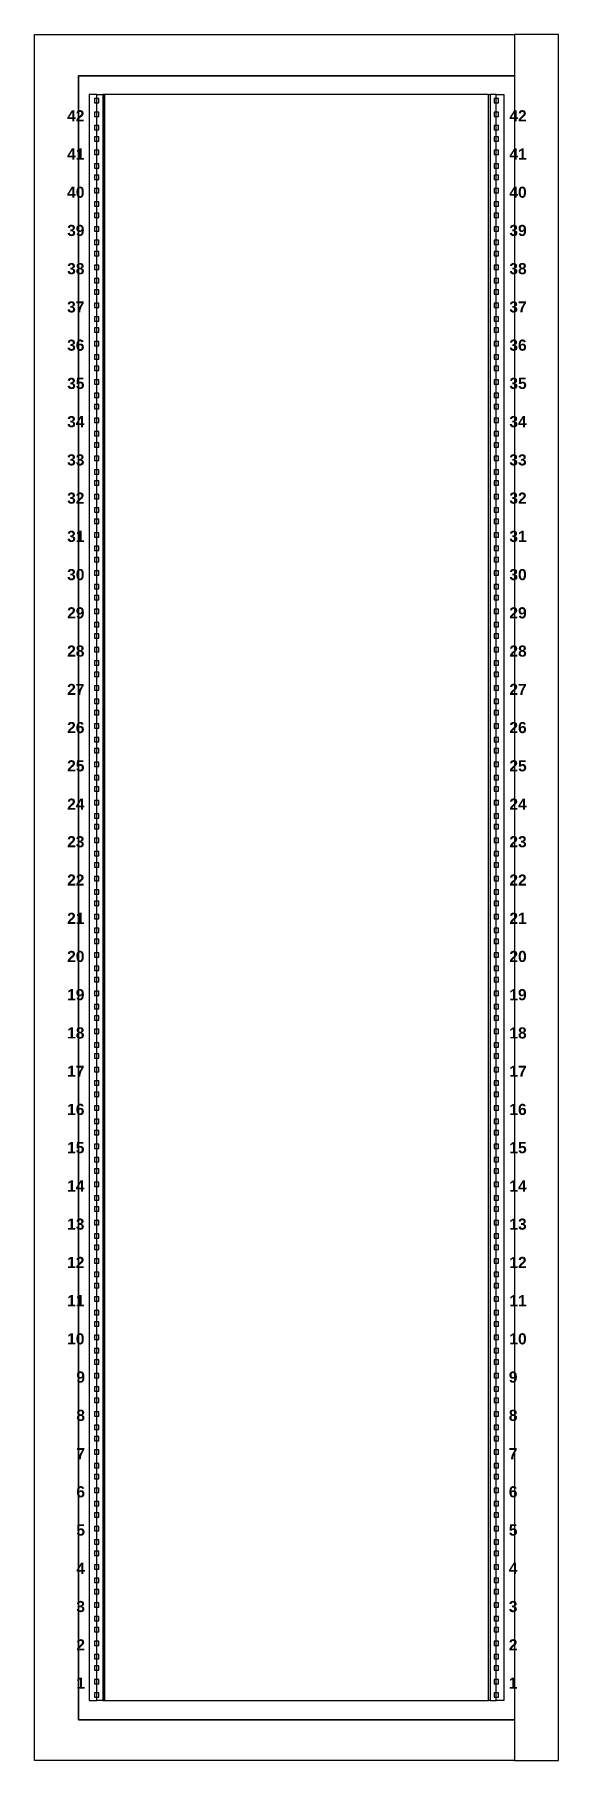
# Model space of a CAD drawing. Extents: x 43 to 104, y 32 to 232.
import ezdxf

# ---------------------------------------------------------------- set-up
doc = ezdxf.new("R2010")
doc.units = 0
doc.header["$MEASUREMENT"] = 0
doc.layers.get('0').update_dxf_attribs({"linetype": 'CONTINUOUS'})
doc.styles.get("Standard").update_dxf_attribs({"font": 'txt.shx'})

msp = doc.modelspace()

# ---------------------------------------------------------------- linework, layer by layer
at = {"color": 7, "linetype": 'CONTINUOUS'}
for points in [[(48.1103, 36.428038), (98.832407, 36.428038), (98.832407, 31.697947), (43, 31.697947), (43, 232.33), (98.832407, 232.33), (98.832407, 227.536418), (48.1103, 227.536418), (48.1103, 36.428038), (48.1103, 36.428038)], [(103.942707, 232.33), (98.832407, 232.33), (98.832407, 31.697947), (103.942707, 31.697947), (103.942707, 232.33), (103.942707, 232.33)], [(48.1103, 227.536418), (98.832407, 227.536418), (98.832407, 36.428038), (48.1103, 36.428038), (48.1103, 227.536418), (48.1103, 227.536418)], [(50.236946, 225.345973), (49.348199, 225.345973), (49.348199, 38.681974), (50.236946, 38.681974), (50.236946, 225.345973), (50.236946, 225.345973)], [(50.488925, 224.889834), (49.981201, 224.889834), (49.981201, 224.385416), (50.488925, 224.385416), (50.488925, 224.889834)], [(50.236946, 225.345973), (50.935248, 225.345973), (50.935248, 38.681974), (50.236946, 38.681974), (50.236946, 225.345973), (50.236946, 225.345973)], [(51.125694, 225.345973), (50.935248, 225.345973), (50.935248, 38.681974), (51.125694, 38.681974), (51.125694, 225.345973), (51.125694, 225.345973)], [(95.817013, 225.345973), (51.125694, 225.345973), (51.125694, 38.681974), (95.817013, 38.681974), (95.817013, 225.345973), (95.817013, 225.345973)], [(95.817013, 225.345973), (96.007459, 225.345973), (96.007459, 38.681974), (95.817013, 38.681974), (95.817013, 225.345973), (95.817013, 225.345973)], [(96.705761, 225.345973), (96.007459, 225.345973), (96.007459, 38.681974), (96.705761, 38.681974), (96.705761, 225.345973), (96.705761, 225.345973)], [(96.961514, 224.889834), (96.45379, 224.889834), (96.45379, 224.385416), (96.961514, 224.385416), (96.961514, 224.889834)], [(96.705761, 225.345973), (97.594508, 225.345973), (97.594508, 38.681974), (96.705761, 38.681974), (96.705761, 225.345973), (96.705761, 225.345973)], [(50.488925, 223.313528), (49.981201, 223.313528), (49.981201, 222.80911), (50.488925, 222.80911), (50.488925, 223.313528)], [(96.961514, 223.313528), (96.45379, 223.313528), (96.45379, 222.80911), (96.961514, 222.80911), (96.961514, 223.313528)], [(50.488925, 221.752984), (49.981201, 221.752984), (49.981201, 221.248566), (50.488925, 221.248566), (50.488925, 221.752984)], [(96.961514, 221.752984), (96.45379, 221.752984), (96.45379, 221.248566), (96.961514, 221.248566), (96.961514, 221.752984)], [(50.488925, 220.44465), (49.981201, 220.44465), (49.981201, 219.940232), (50.488925, 219.940232), (50.488925, 220.44465)], [(50.488925, 218.868344), (49.981201, 218.868344), (49.981201, 218.363926), (50.488925, 218.363926), (50.488925, 218.868344)], [(96.961514, 220.44465), (96.45379, 220.44465), (96.45379, 219.940232), (96.961514, 219.940232), (96.961514, 220.44465)], [(96.961514, 218.868344), (96.45379, 218.868344), (96.45379, 218.363926), (96.961514, 218.363926), (96.961514, 218.868344)], [(50.488925, 217.3078), (49.981201, 217.3078), (49.981201, 216.803382), (50.488925, 216.803382), (50.488925, 217.3078)], [(96.961514, 217.3078), (96.45379, 217.3078), (96.45379, 216.803382), (96.961514, 216.803382), (96.961514, 217.3078)], [(50.488925, 215.999466), (49.981201, 215.999466), (49.981201, 215.495048), (50.488925, 215.495048), (50.488925, 215.999466)], [(96.961514, 215.999466), (96.45379, 215.999466), (96.45379, 215.495048), (96.961514, 215.495048), (96.961514, 215.999466)], [(50.488925, 214.42316), (49.981201, 214.42316), (49.981201, 213.918742), (50.488925, 213.918742), (50.488925, 214.42316)], [(50.488925, 212.862617), (49.981201, 212.862617), (49.981201, 212.358199), (50.488925, 212.358199), (50.488925, 212.862617)], [(96.961514, 214.42316), (96.45379, 214.42316), (96.45379, 213.918742), (96.961514, 213.918742), (96.961514, 214.42316)], [(96.961514, 212.862617), (96.45379, 212.862617), (96.45379, 212.358199), (96.961514, 212.358199), (96.961514, 212.862617)], [(50.488925, 211.554282), (49.981201, 211.554282), (49.981201, 211.049864), (50.488925, 211.049864), (50.488925, 211.554282)], [(96.961514, 211.554282), (96.45379, 211.554282), (96.45379, 211.049864), (96.961514, 211.049864), (96.961514, 211.554282)], [(50.488925, 209.977976), (49.981201, 209.977976), (49.981201, 209.473558), (50.488925, 209.473558), (50.488925, 209.977976)], [(96.961514, 209.977976), (96.45379, 209.977976), (96.45379, 209.473558), (96.961514, 209.473558), (96.961514, 209.977976)], [(50.488925, 208.417433), (49.981201, 208.417433), (49.981201, 207.913015), (50.488925, 207.913015), (50.488925, 208.417433)], [(50.488925, 207.109098), (49.981201, 207.109098), (49.981201, 206.60468), (50.488925, 206.60468), (50.488925, 207.109098)], [(96.961514, 208.417433), (96.45379, 208.417433), (96.45379, 207.913015), (96.961514, 207.913015), (96.961514, 208.417433)], [(96.961514, 207.109098), (96.45379, 207.109098), (96.45379, 206.60468), (96.961514, 206.60468), (96.961514, 207.109098)], [(50.488925, 205.532792), (49.981201, 205.532792), (49.981201, 205.028374), (50.488925, 205.028374), (50.488925, 205.532792)], [(96.961514, 205.532792), (96.45379, 205.532792), (96.45379, 205.028374), (96.961514, 205.028374), (96.961514, 205.532792)], [(50.488925, 203.972249), (49.981201, 203.972249), (49.981201, 203.467831), (50.488925, 203.467831), (50.488925, 203.972249)], [(50.488925, 202.663914), (49.981201, 202.663914), (49.981201, 202.159496), (50.488925, 202.159496), (50.488925, 202.663914)], [(96.961514, 203.972249), (96.45379, 203.972249), (96.45379, 203.467831), (96.961514, 203.467831), (96.961514, 203.972249)], [(96.961514, 202.663914), (96.45379, 202.663914), (96.45379, 202.159496), (96.961514, 202.159496), (96.961514, 202.663914)], [(50.488925, 201.087608), (49.981201, 201.087608), (49.981201, 200.58319), (50.488925, 200.58319), (50.488925, 201.087608)], [(96.961514, 201.087608), (96.45379, 201.087608), (96.45379, 200.58319), (96.961514, 200.58319), (96.961514, 201.087608)], [(50.488925, 199.527065), (49.981201, 199.527065), (49.981201, 199.022647), (50.488925, 199.022647), (50.488925, 199.527065)], [(96.961514, 199.527065), (96.45379, 199.527065), (96.45379, 199.022647), (96.961514, 199.022647), (96.961514, 199.527065)], [(50.488925, 198.218731), (49.981201, 198.218731), (49.981201, 197.714313), (50.488925, 197.714313), (50.488925, 198.218731)], [(50.488925, 196.642424), (49.981201, 196.642424), (49.981201, 196.138006), (50.488925, 196.138006), (50.488925, 196.642424)], [(96.961514, 198.218731), (96.45379, 198.218731), (96.45379, 197.714313), (96.961514, 197.714313), (96.961514, 198.218731)], [(96.961514, 196.642424), (96.45379, 196.642424), (96.45379, 196.138006), (96.961514, 196.138006), (96.961514, 196.642424)], [(50.488925, 195.081881), (49.981201, 195.081881), (49.981201, 194.577463), (50.488925, 194.577463), (50.488925, 195.081881)], [(96.961514, 195.081881), (96.45379, 195.081881), (96.45379, 194.577463), (96.961514, 194.577463), (96.961514, 195.081881)], [(50.488925, 193.773547), (49.981201, 193.773547), (49.981201, 193.269129), (50.488925, 193.269129), (50.488925, 193.773547)], [(96.961514, 193.773547), (96.45379, 193.773547), (96.45379, 193.269129), (96.961514, 193.269129), (96.961514, 193.773547)], [(50.488925, 192.19724), (49.981201, 192.19724), (49.981201, 191.692822), (50.488925, 191.692822), (50.488925, 192.19724)], [(50.488925, 190.636697), (49.981201, 190.636697), (49.981201, 190.132279), (50.488925, 190.132279), (50.488925, 190.636697)], [(96.961514, 192.19724), (96.45379, 192.19724), (96.45379, 191.692822), (96.961514, 191.692822), (96.961514, 192.19724)], [(96.961514, 190.636697), (96.45379, 190.636697), (96.45379, 190.132279), (96.961514, 190.132279), (96.961514, 190.636697)], [(50.488925, 189.328363), (49.981201, 189.328363), (49.981201, 188.823945), (50.488925, 188.823945), (50.488925, 189.328363)], [(96.961514, 189.328363), (96.45379, 189.328363), (96.45379, 188.823945), (96.961514, 188.823945), (96.961514, 189.328363)], [(50.488925, 187.752056), (49.981201, 187.752056), (49.981201, 187.247638), (50.488925, 187.247638), (50.488925, 187.752056)], [(96.961514, 187.752056), (96.45379, 187.752056), (96.45379, 187.247638), (96.961514, 187.247638), (96.961514, 187.752056)], [(50.488925, 186.191513), (49.981201, 186.191513), (49.981201, 185.687095), (50.488925, 185.687095), (50.488925, 186.191513)], [(50.488925, 184.883179), (49.981201, 184.883179), (49.981201, 184.378761), (50.488925, 184.378761), (50.488925, 184.883179)], [(96.961514, 186.191513), (96.45379, 186.191513), (96.45379, 185.687095), (96.961514, 185.687095), (96.961514, 186.191513)], [(96.961514, 184.883179), (96.45379, 184.883179), (96.45379, 184.378761), (96.961514, 184.378761), (96.961514, 184.883179)], [(50.488925, 183.306872), (49.981201, 183.306872), (49.981201, 182.802454), (50.488925, 182.802454), (50.488925, 183.306872)], [(96.961514, 183.306872), (96.45379, 183.306872), (96.45379, 182.802454), (96.961514, 182.802454), (96.961514, 183.306872)], [(50.488925, 181.746329), (49.981201, 181.746329), (49.981201, 181.241911), (50.488925, 181.241911), (50.488925, 181.746329)], [(96.961514, 181.746329), (96.45379, 181.746329), (96.45379, 181.241911), (96.961514, 181.241911), (96.961514, 181.746329)], [(50.488925, 180.437995), (49.981201, 180.437995), (49.981201, 179.933577), (50.488925, 179.933577), (50.488925, 180.437995)], [(50.488925, 178.861689), (49.981201, 178.861689), (49.981201, 178.357271), (50.488925, 178.357271), (50.488925, 178.861689)], [(96.961514, 180.437995), (96.45379, 180.437995), (96.45379, 179.933577), (96.961514, 179.933577), (96.961514, 180.437995)], [(96.961514, 178.861689), (96.45379, 178.861689), (96.45379, 178.357271), (96.961514, 178.357271), (96.961514, 178.861689)], [(50.488925, 177.301145), (49.981201, 177.301145), (49.981201, 176.796727), (50.488925, 176.796727), (50.488925, 177.301145)], [(96.961514, 177.301145), (96.45379, 177.301145), (96.45379, 176.796727), (96.961514, 176.796727), (96.961514, 177.301145)], [(50.488925, 175.992811), (49.981201, 175.992811), (49.981201, 175.488393), (50.488925, 175.488393), (50.488925, 175.992811)], [(96.961514, 175.992811), (96.45379, 175.992811), (96.45379, 175.488393), (96.961514, 175.488393), (96.961514, 175.992811)], [(50.488925, 174.416505), (49.981201, 174.416505), (49.981201, 173.912087), (50.488925, 173.912087), (50.488925, 174.416505)], [(50.488925, 172.855961), (49.981201, 172.855961), (49.981201, 172.351543), (50.488925, 172.351543), (50.488925, 172.855961)], [(96.961514, 174.416505), (96.45379, 174.416505), (96.45379, 173.912087), (96.961514, 173.912087), (96.961514, 174.416505)], [(96.961514, 172.855961), (96.45379, 172.855961), (96.45379, 172.351543), (96.961514, 172.351543), (96.961514, 172.855961)], [(50.488925, 171.547627), (49.981201, 171.547627), (49.981201, 171.043209), (50.488925, 171.043209), (50.488925, 171.547627)], [(96.961514, 171.547627), (96.45379, 171.547627), (96.45379, 171.043209), (96.961514, 171.043209), (96.961514, 171.547627)], [(50.488925, 169.971321), (49.981201, 169.971321), (49.981201, 169.466903), (50.488925, 169.466903), (50.488925, 169.971321)], [(96.961514, 169.971321), (96.45379, 169.971321), (96.45379, 169.466903), (96.961514, 169.466903), (96.961514, 169.971321)], [(50.488925, 168.410777), (49.981201, 168.410777), (49.981201, 167.906359), (50.488925, 167.906359), (50.488925, 168.410777)], [(50.488925, 167.102443), (49.981201, 167.102443), (49.981201, 166.598025), (50.488925, 166.598025), (50.488925, 167.102443)], [(96.961514, 168.410777), (96.45379, 168.410777), (96.45379, 167.906359), (96.961514, 167.906359), (96.961514, 168.410777)], [(96.961514, 167.102443), (96.45379, 167.102443), (96.45379, 166.598025), (96.961514, 166.598025), (96.961514, 167.102443)], [(50.488925, 165.526137), (49.981201, 165.526137), (49.981201, 165.021719), (50.488925, 165.021719), (50.488925, 165.526137)], [(96.961514, 165.526137), (96.45379, 165.526137), (96.45379, 165.021719), (96.961514, 165.021719), (96.961514, 165.526137)], [(50.488925, 163.965594), (49.981201, 163.965594), (49.981201, 163.461176), (50.488925, 163.461176), (50.488925, 163.965594)], [(50.488925, 162.657259), (49.981201, 162.657259), (49.981201, 162.152841), (50.488925, 162.152841), (50.488925, 162.657259)], [(96.961514, 163.965594), (96.45379, 163.965594), (96.45379, 163.461176), (96.961514, 163.461176), (96.961514, 163.965594)], [(96.961514, 162.657259), (96.45379, 162.657259), (96.45379, 162.152841), (96.961514, 162.152841), (96.961514, 162.657259)], [(50.488925, 161.080953), (49.981201, 161.080953), (49.981201, 160.576535), (50.488925, 160.576535), (50.488925, 161.080953)], [(96.961514, 161.080953), (96.45379, 161.080953), (96.45379, 160.576535), (96.961514, 160.576535), (96.961514, 161.080953)], [(50.488925, 159.52041), (49.981201, 159.52041), (49.981201, 159.015992), (50.488925, 159.015992), (50.488925, 159.52041)], [(96.961514, 159.52041), (96.45379, 159.52041), (96.45379, 159.015992), (96.961514, 159.015992), (96.961514, 159.52041)], [(50.488925, 158.212075), (49.981201, 158.212075), (49.981201, 157.707657), (50.488925, 157.707657), (50.488925, 158.212075)], [(50.488925, 156.635769), (49.981201, 156.635769), (49.981201, 156.131351), (50.488925, 156.131351), (50.488925, 156.635769)], [(96.961514, 158.212075), (96.45379, 158.212075), (96.45379, 157.707657), (96.961514, 157.707657), (96.961514, 158.212075)], [(96.961514, 156.635769), (96.45379, 156.635769), (96.45379, 156.131351), (96.961514, 156.131351), (96.961514, 156.635769)], [(50.488925, 155.075226), (49.981201, 155.075226), (49.981201, 154.570808), (50.488925, 154.570808), (50.488925, 155.075226)], [(96.961514, 155.075226), (96.45379, 155.075226), (96.45379, 154.570808), (96.961514, 154.570808), (96.961514, 155.075226)], [(50.488925, 153.766891), (49.981201, 153.766891), (49.981201, 153.262473), (50.488925, 153.262473), (50.488925, 153.766891)], [(96.961514, 153.766891), (96.45379, 153.766891), (96.45379, 153.262473), (96.961514, 153.262473), (96.961514, 153.766891)], [(50.488925, 152.190585), (49.981201, 152.190585), (49.981201, 151.686167), (50.488925, 151.686167), (50.488925, 152.190585)], [(50.488925, 150.630042), (49.981201, 150.630042), (49.981201, 150.125624), (50.488925, 150.125624), (50.488925, 150.630042)], [(96.961514, 152.190585), (96.45379, 152.190585), (96.45379, 151.686167), (96.961514, 151.686167), (96.961514, 152.190585)], [(96.961514, 150.630042), (96.45379, 150.630042), (96.45379, 150.125624), (96.961514, 150.125624), (96.961514, 150.630042)], [(50.488925, 149.321708), (49.981201, 149.321708), (49.981201, 148.81729), (50.488925, 148.81729), (50.488925, 149.321708)], [(96.961514, 149.321708), (96.45379, 149.321708), (96.45379, 148.81729), (96.961514, 148.81729), (96.961514, 149.321708)], [(50.488925, 147.745401), (49.981201, 147.745401), (49.981201, 147.240983), (50.488925, 147.240983), (50.488925, 147.745401)], [(96.961514, 147.745401), (96.45379, 147.745401), (96.45379, 147.240983), (96.961514, 147.240983), (96.961514, 147.745401)], [(50.488925, 146.184858), (49.981201, 146.184858), (49.981201, 145.68044), (50.488925, 145.68044), (50.488925, 146.184858)], [(50.488925, 144.876524), (49.981201, 144.876524), (49.981201, 144.372106), (50.488925, 144.372106), (50.488925, 144.876524)], [(96.961514, 146.184858), (96.45379, 146.184858), (96.45379, 145.68044), (96.961514, 145.68044), (96.961514, 146.184858)], [(96.961514, 144.876524), (96.45379, 144.876524), (96.45379, 144.372106), (96.961514, 144.372106), (96.961514, 144.876524)], [(50.488925, 143.300217), (49.981201, 143.300217), (49.981201, 142.795799), (50.488925, 142.795799), (50.488925, 143.300217)], [(96.961514, 143.300217), (96.45379, 143.300217), (96.45379, 142.795799), (96.961514, 142.795799), (96.961514, 143.300217)], [(50.488925, 141.739674), (49.981201, 141.739674), (49.981201, 141.235256), (50.488925, 141.235256), (50.488925, 141.739674)], [(50.488925, 140.494392), (49.981201, 140.494392), (49.981201, 139.989974), (50.488925, 139.989974), (50.488925, 140.494392)], [(96.961514, 141.739674), (96.45379, 141.739674), (96.45379, 141.235256), (96.961514, 141.235256), (96.961514, 141.739674)], [(96.961514, 140.494392), (96.45379, 140.494392), (96.45379, 139.989974), (96.961514, 139.989974), (96.961514, 140.494392)], [(50.488925, 138.918086), (49.981201, 138.918086), (49.981201, 138.413668), (50.488925, 138.413668), (50.488925, 138.918086)], [(96.961514, 138.918086), (96.45379, 138.918086), (96.45379, 138.413668), (96.961514, 138.413668), (96.961514, 138.918086)], [(50.488925, 137.357542), (49.981201, 137.357542), (49.981201, 136.853124), (50.488925, 136.853124), (50.488925, 137.357542)], [(96.961514, 137.357542), (96.45379, 137.357542), (96.45379, 136.853124), (96.961514, 136.853124), (96.961514, 137.357542)], [(50.488925, 136.049208), (49.981201, 136.049208), (49.981201, 135.54479), (50.488925, 135.54479), (50.488925, 136.049208)], [(50.488925, 134.472902), (49.981201, 134.472902), (49.981201, 133.968484), (50.488925, 133.968484), (50.488925, 134.472902)], [(96.961514, 136.049208), (96.45379, 136.049208), (96.45379, 135.54479), (96.961514, 135.54479), (96.961514, 136.049208)], [(96.961514, 134.472902), (96.45379, 134.472902), (96.45379, 133.968484), (96.961514, 133.968484), (96.961514, 134.472902)], [(50.488925, 132.912358), (49.981201, 132.912358), (49.981201, 132.40794), (50.488925, 132.40794), (50.488925, 132.912358)], [(96.961514, 132.912358), (96.45379, 132.912358), (96.45379, 132.40794), (96.961514, 132.40794), (96.961514, 132.912358)], [(50.488925, 131.604024), (49.981201, 131.604024), (49.981201, 131.099606), (50.488925, 131.099606), (50.488925, 131.604024)], [(96.961514, 131.604024), (96.45379, 131.604024), (96.45379, 131.099606), (96.961514, 131.099606), (96.961514, 131.604024)], [(50.488925, 130.027718), (49.981201, 130.027718), (49.981201, 129.5233), (50.488925, 129.5233), (50.488925, 130.027718)], [(50.488925, 128.467175), (49.981201, 128.467175), (49.981201, 127.962756), (50.488925, 127.962756), (50.488925, 128.467175)], [(96.961514, 130.027718), (96.45379, 130.027718), (96.45379, 129.5233), (96.961514, 129.5233), (96.961514, 130.027718)], [(96.961514, 128.467175), (96.45379, 128.467175), (96.45379, 127.962756), (96.961514, 127.962756), (96.961514, 128.467175)], [(50.488925, 127.15884), (49.981201, 127.15884), (49.981201, 126.654422), (50.488925, 126.654422), (50.488925, 127.15884)], [(96.961514, 127.15884), (96.45379, 127.15884), (96.45379, 126.654422), (96.961514, 126.654422), (96.961514, 127.15884)], [(50.488925, 125.582534), (49.981201, 125.582534), (49.981201, 125.078116), (50.488925, 125.078116), (50.488925, 125.582534)], [(96.961514, 125.582534), (96.45379, 125.582534), (96.45379, 125.078116), (96.961514, 125.078116), (96.961514, 125.582534)], [(50.488925, 124.021991), (49.981201, 124.021991), (49.981201, 123.517573), (50.488925, 123.517573), (50.488925, 124.021991)], [(50.488925, 122.713656), (49.981201, 122.713656), (49.981201, 122.209238), (50.488925, 122.209238), (50.488925, 122.713656)], [(96.961514, 124.021991), (96.45379, 124.021991), (96.45379, 123.517573), (96.961514, 123.517573), (96.961514, 124.021991)], [(96.961514, 122.713656), (96.45379, 122.713656), (96.45379, 122.209238), (96.961514, 122.209238), (96.961514, 122.713656)], [(50.488925, 121.13735), (49.981201, 121.13735), (49.981201, 120.632932), (50.488925, 120.632932), (50.488925, 121.13735)], [(96.961514, 121.13735), (96.45379, 121.13735), (96.45379, 120.632932), (96.961514, 120.632932), (96.961514, 121.13735)], [(50.488925, 119.576807), (49.981201, 119.576807), (49.981201, 119.072389), (50.488925, 119.072389), (50.488925, 119.576807)], [(96.961514, 119.576807), (96.45379, 119.576807), (96.45379, 119.072389), (96.961514, 119.072389), (96.961514, 119.576807)], [(50.488925, 118.268472), (49.981201, 118.268472), (49.981201, 117.764054), (50.488925, 117.764054), (50.488925, 118.268472)], [(50.488925, 116.692166), (49.981201, 116.692166), (49.981201, 116.187748), (50.488925, 116.187748), (50.488925, 116.692166)], [(96.961514, 118.268472), (96.45379, 118.268472), (96.45379, 117.764054), (96.961514, 117.764054), (96.961514, 118.268472)], [(96.961514, 116.692166), (96.45379, 116.692166), (96.45379, 116.187748), (96.961514, 116.187748), (96.961514, 116.692166)], [(50.488925, 115.131623), (49.981201, 115.131623), (49.981201, 114.627205), (50.488925, 114.627205), (50.488925, 115.131623)], [(96.961514, 115.131623), (96.45379, 115.131623), (96.45379, 114.627205), (96.961514, 114.627205), (96.961514, 115.131623)], [(50.488925, 113.823289), (49.981201, 113.823289), (49.981201, 113.31887), (50.488925, 113.31887), (50.488925, 113.823289)], [(96.961514, 113.823289), (96.45379, 113.823289), (96.45379, 113.31887), (96.961514, 113.31887), (96.961514, 113.823289)], [(50.488925, 112.246982), (49.981201, 112.246982), (49.981201, 111.742564), (50.488925, 111.742564), (50.488925, 112.246982)], [(50.488925, 110.686439), (49.981201, 110.686439), (49.981201, 110.182021), (50.488925, 110.182021), (50.488925, 110.686439)], [(96.961514, 112.246982), (96.45379, 112.246982), (96.45379, 111.742564), (96.961514, 111.742564), (96.961514, 112.246982)], [(96.961514, 110.686439), (96.45379, 110.686439), (96.45379, 110.182021), (96.961514, 110.182021), (96.961514, 110.686439)], [(50.488925, 109.378105), (49.981201, 109.378105), (49.981201, 108.873687), (50.488925, 108.873687), (50.488925, 109.378105)], [(96.961514, 109.378105), (96.45379, 109.378105), (96.45379, 108.873687), (96.961514, 108.873687), (96.961514, 109.378105)], [(50.488925, 107.801798), (49.981201, 107.801798), (49.981201, 107.29738), (50.488925, 107.29738), (50.488925, 107.801798)], [(96.961514, 107.801798), (96.45379, 107.801798), (96.45379, 107.29738), (96.961514, 107.29738), (96.961514, 107.801798)], [(50.488925, 106.241255), (49.981201, 106.241255), (49.981201, 105.736837), (50.488925, 105.736837), (50.488925, 106.241255)], [(50.488925, 104.932921), (49.981201, 104.932921), (49.981201, 104.428503), (50.488925, 104.428503), (50.488925, 104.932921)], [(96.961514, 106.241255), (96.45379, 106.241255), (96.45379, 105.736837), (96.961514, 105.736837), (96.961514, 106.241255)], [(96.961514, 104.932921), (96.45379, 104.932921), (96.45379, 104.428503), (96.961514, 104.428503), (96.961514, 104.932921)], [(50.488925, 103.356614), (49.981201, 103.356614), (49.981201, 102.852196), (50.488925, 102.852196), (50.488925, 103.356614)], [(96.961514, 103.356614), (96.45379, 103.356614), (96.45379, 102.852196), (96.961514, 102.852196), (96.961514, 103.356614)], [(50.488925, 101.796071), (49.981201, 101.796071), (49.981201, 101.291653), (50.488925, 101.291653), (50.488925, 101.796071)], [(50.488925, 100.487737), (49.981201, 100.487737), (49.981201, 99.983319), (50.488925, 99.983319), (50.488925, 100.487737)], [(96.961514, 101.796071), (96.45379, 101.796071), (96.45379, 101.291653), (96.961514, 101.291653), (96.961514, 101.796071)], [(96.961514, 100.487737), (96.45379, 100.487737), (96.45379, 99.983319), (96.961514, 99.983319), (96.961514, 100.487737)], [(50.488925, 98.91143), (49.981201, 98.91143), (49.981201, 98.407012), (50.488925, 98.407012), (50.488925, 98.91143)], [(96.961514, 98.91143), (96.45379, 98.91143), (96.45379, 98.407012), (96.961514, 98.407012), (96.961514, 98.91143)], [(50.488925, 97.350887), (49.981201, 97.350887), (49.981201, 96.846469), (50.488925, 96.846469), (50.488925, 97.350887)], [(96.961514, 97.350887), (96.45379, 97.350887), (96.45379, 96.846469), (96.961514, 96.846469), (96.961514, 97.350887)], [(50.488925, 96.042553), (49.981201, 96.042553), (49.981201, 95.538135), (50.488925, 95.538135), (50.488925, 96.042553)], [(50.488925, 94.466247), (49.981201, 94.466247), (49.981201, 93.961828), (50.488925, 93.961828), (50.488925, 94.466247)], [(96.961514, 96.042553), (96.45379, 96.042553), (96.45379, 95.538135), (96.961514, 95.538135), (96.961514, 96.042553)], [(96.961514, 94.466247), (96.45379, 94.466247), (96.45379, 93.961828), (96.961514, 93.961828), (96.961514, 94.466247)], [(50.488925, 92.905703), (49.981201, 92.905703), (49.981201, 92.401285), (50.488925, 92.401285), (50.488925, 92.905703)], [(96.961514, 92.905703), (96.45379, 92.905703), (96.45379, 92.401285), (96.961514, 92.401285), (96.961514, 92.905703)], [(50.488925, 91.597369), (49.981201, 91.597369), (49.981201, 91.092951), (50.488925, 91.092951), (50.488925, 91.597369)], [(96.961514, 91.597369), (96.45379, 91.597369), (96.45379, 91.092951), (96.961514, 91.092951), (96.961514, 91.597369)], [(50.488925, 90.021063), (49.981201, 90.021063), (49.981201, 89.516645), (50.488925, 89.516645), (50.488925, 90.021063)], [(50.488925, 88.460519), (49.981201, 88.460519), (49.981201, 87.956101), (50.488925, 87.956101), (50.488925, 88.460519)], [(96.961514, 90.021063), (96.45379, 90.021063), (96.45379, 89.516645), (96.961514, 89.516645), (96.961514, 90.021063)], [(96.961514, 88.460519), (96.45379, 88.460519), (96.45379, 87.956101), (96.961514, 87.956101), (96.961514, 88.460519)], [(50.488925, 87.152185), (49.981201, 87.152185), (49.981201, 86.647767), (50.488925, 86.647767), (50.488925, 87.152185)], [(96.961514, 87.152185), (96.45379, 87.152185), (96.45379, 86.647767), (96.961514, 86.647767), (96.961514, 87.152185)], [(50.488925, 85.575879), (49.981201, 85.575879), (49.981201, 85.071461), (50.488925, 85.071461), (50.488925, 85.575879)], [(96.961514, 85.575879), (96.45379, 85.575879), (96.45379, 85.071461), (96.961514, 85.071461), (96.961514, 85.575879)], [(50.488925, 84.015335), (49.981201, 84.015335), (49.981201, 83.510917), (50.488925, 83.510917), (50.488925, 84.015335)], [(50.488925, 82.707001), (49.981201, 82.707001), (49.981201, 82.202583), (50.488925, 82.202583), (50.488925, 82.707001)], [(96.961514, 84.015335), (96.45379, 84.015335), (96.45379, 83.510917), (96.961514, 83.510917), (96.961514, 84.015335)], [(96.961514, 82.707001), (96.45379, 82.707001), (96.45379, 82.202583), (96.961514, 82.202583), (96.961514, 82.707001)], [(50.488925, 81.130695), (49.981201, 81.130695), (49.981201, 80.626277), (50.488925, 80.626277), (50.488925, 81.130695)], [(96.961514, 81.130695), (96.45379, 81.130695), (96.45379, 80.626277), (96.961514, 80.626277), (96.961514, 81.130695)], [(50.488925, 79.570152), (49.981201, 79.570152), (49.981201, 79.065733), (50.488925, 79.065733), (50.488925, 79.570152)], [(50.488925, 78.261817), (49.981201, 78.261817), (49.981201, 77.757399), (50.488925, 77.757399), (50.488925, 78.261817)], [(96.961514, 79.570152), (96.45379, 79.570152), (96.45379, 79.065733), (96.961514, 79.065733), (96.961514, 79.570152)], [(96.961514, 78.261817), (96.45379, 78.261817), (96.45379, 77.757399), (96.961514, 77.757399), (96.961514, 78.261817)], [(50.488925, 76.685511), (49.981201, 76.685511), (49.981201, 76.181093), (50.488925, 76.181093), (50.488925, 76.685511)], [(96.961514, 76.685511), (96.45379, 76.685511), (96.45379, 76.181093), (96.961514, 76.181093), (96.961514, 76.685511)], [(50.488925, 75.124968), (49.981201, 75.124968), (49.981201, 74.62055), (50.488925, 74.62055), (50.488925, 75.124968)], [(96.961514, 75.124968), (96.45379, 75.124968), (96.45379, 74.62055), (96.961514, 74.62055), (96.961514, 75.124968)], [(50.488925, 73.816633), (49.981201, 73.816633), (49.981201, 73.312215), (50.488925, 73.312215), (50.488925, 73.816633)], [(50.488925, 72.240327), (49.981201, 72.240327), (49.981201, 71.735909), (50.488925, 71.735909), (50.488925, 72.240327)], [(96.961514, 73.816633), (96.45379, 73.816633), (96.45379, 73.312215), (96.961514, 73.312215), (96.961514, 73.816633)], [(96.961514, 72.240327), (96.45379, 72.240327), (96.45379, 71.735909), (96.961514, 71.735909), (96.961514, 72.240327)], [(50.488925, 70.679784), (49.981201, 70.679784), (49.981201, 70.175366), (50.488925, 70.175366), (50.488925, 70.679784)], [(96.961514, 70.679784), (96.45379, 70.679784), (96.45379, 70.175366), (96.961514, 70.175366), (96.961514, 70.679784)], [(50.488925, 69.371449), (49.981201, 69.371449), (49.981201, 68.867031), (50.488925, 68.867031), (50.488925, 69.371449)], [(96.961514, 69.371449), (96.45379, 69.371449), (96.45379, 68.867031), (96.961514, 68.867031), (96.961514, 69.371449)], [(50.488925, 67.795143), (49.981201, 67.795143), (49.981201, 67.290725), (50.488925, 67.290725), (50.488925, 67.795143)], [(50.488925, 66.2346), (49.981201, 66.2346), (49.981201, 65.730182), (50.488925, 65.730182), (50.488925, 66.2346)], [(96.961514, 67.795143), (96.45379, 67.795143), (96.45379, 67.290725), (96.961514, 67.290725), (96.961514, 67.795143)], [(96.961514, 66.2346), (96.45379, 66.2346), (96.45379, 65.730182), (96.961514, 65.730182), (96.961514, 66.2346)], [(50.488925, 64.926266), (49.981201, 64.926266), (49.981201, 64.421847), (50.488925, 64.421847), (50.488925, 64.926266)], [(96.961514, 64.926266), (96.45379, 64.926266), (96.45379, 64.421847), (96.961514, 64.421847), (96.961514, 64.926266)], [(50.488925, 63.349959), (49.981201, 63.349959), (49.981201, 62.845541), (50.488925, 62.845541), (50.488925, 63.349959)], [(96.961514, 63.349959), (96.45379, 63.349959), (96.45379, 62.845541), (96.961514, 62.845541), (96.961514, 63.349959)], [(50.488925, 61.789416), (49.981201, 61.789416), (49.981201, 61.284998), (50.488925, 61.284998), (50.488925, 61.789416)], [(50.488925, 60.481082), (49.981201, 60.481082), (49.981201, 59.976664), (50.488925, 59.976664), (50.488925, 60.481082)], [(96.961514, 61.789416), (96.45379, 61.789416), (96.45379, 61.284998), (96.961514, 61.284998), (96.961514, 61.789416)], [(96.961514, 60.481082), (96.45379, 60.481082), (96.45379, 59.976664), (96.961514, 59.976664), (96.961514, 60.481082)], [(50.488925, 58.904775), (49.981201, 58.904775), (49.981201, 58.400357), (50.488925, 58.400357), (50.488925, 58.904775)], [(96.961514, 58.904775), (96.45379, 58.904775), (96.45379, 58.400357), (96.961514, 58.400357), (96.961514, 58.904775)], [(50.488925, 57.344232), (49.981201, 57.344232), (49.981201, 56.839814), (50.488925, 56.839814), (50.488925, 57.344232)], [(96.961514, 57.344232), (96.45379, 57.344232), (96.45379, 56.839814), (96.961514, 56.839814), (96.961514, 57.344232)], [(50.488925, 56.035898), (49.981201, 56.035898), (49.981201, 55.53148), (50.488925, 55.53148), (50.488925, 56.035898)], [(50.488925, 54.459591), (49.981201, 54.459591), (49.981201, 53.955173), (50.488925, 53.955173), (50.488925, 54.459591)], [(96.961514, 56.035898), (96.45379, 56.035898), (96.45379, 55.53148), (96.961514, 55.53148), (96.961514, 56.035898)], [(96.961514, 54.459591), (96.45379, 54.459591), (96.45379, 53.955173), (96.961514, 53.955173), (96.961514, 54.459591)], [(50.488925, 52.899048), (49.981201, 52.899048), (49.981201, 52.39463), (50.488925, 52.39463), (50.488925, 52.899048)], [(96.961514, 52.899048), (96.45379, 52.899048), (96.45379, 52.39463), (96.961514, 52.39463), (96.961514, 52.899048)], [(50.488925, 51.590714), (49.981201, 51.590714), (49.981201, 51.086296), (50.488925, 51.086296), (50.488925, 51.590714)], [(96.961514, 51.590714), (96.45379, 51.590714), (96.45379, 51.086296), (96.961514, 51.086296), (96.961514, 51.590714)], [(50.488925, 50.014407), (49.981201, 50.014407), (49.981201, 49.509989), (50.488925, 49.509989), (50.488925, 50.014407)], [(50.488925, 48.453864), (49.981201, 48.453864), (49.981201, 47.949446), (50.488925, 47.949446), (50.488925, 48.453864)], [(96.961514, 50.014407), (96.45379, 50.014407), (96.45379, 49.509989), (96.961514, 49.509989), (96.961514, 50.014407)], [(96.961514, 48.453864), (96.45379, 48.453864), (96.45379, 47.949446), (96.961514, 47.949446), (96.961514, 48.453864)], [(50.488925, 47.14553), (49.981201, 47.14553), (49.981201, 46.641112), (50.488925, 46.641112), (50.488925, 47.14553)], [(96.961514, 47.14553), (96.45379, 47.14553), (96.45379, 46.641112), (96.961514, 46.641112), (96.961514, 47.14553)], [(50.488925, 45.569224), (49.981201, 45.569224), (49.981201, 45.064805), (50.488925, 45.064805), (50.488925, 45.569224)], [(96.961514, 45.569224), (96.45379, 45.569224), (96.45379, 45.064805), (96.961514, 45.064805), (96.961514, 45.569224)], [(50.488925, 44.00868), (49.981201, 44.00868), (49.981201, 43.504262), (50.488925, 43.504262), (50.488925, 44.00868)], [(50.488925, 42.700346), (49.981201, 42.700346), (49.981201, 42.195928), (50.488925, 42.195928), (50.488925, 42.700346)], [(96.961514, 44.00868), (96.45379, 44.00868), (96.45379, 43.504262), (96.961514, 43.504262), (96.961514, 44.00868)], [(96.961514, 42.700346), (96.45379, 42.700346), (96.45379, 42.195928), (96.961514, 42.195928), (96.961514, 42.700346)], [(50.488925, 41.12404), (49.981201, 41.12404), (49.981201, 40.619622), (50.488925, 40.619622), (50.488925, 41.12404)], [(96.961514, 41.12404), (96.45379, 41.12404), (96.45379, 40.619622), (96.961514, 40.619622), (96.961514, 41.12404)], [(50.488925, 39.563496), (49.981201, 39.563496), (49.981201, 39.059078), (50.488925, 39.059078), (50.488925, 39.563496)], [(96.961514, 39.563496), (96.45379, 39.563496), (96.45379, 39.059078), (96.961514, 39.059078), (96.961514, 39.563496)]]:
    msp.add_lwpolyline(points, dxfattribs=at)

# ---------------------------------------------------------------- texts
at = {"char_height": 1.294427, "attachment_point": 5}
for s, insert, width in [('\\C30;\\fArial|b1|i0|;\\H1.2944269739091;42', (47.802601, 222.880411), 2.843748), ('\\C30;\\fArial|b1|i0|;\\H1.2944269739091;42', (99.235362, 222.880411), 2.843748), ('\\C30;\\fArial|b1|i0|;\\H1.2944269739091;41', (47.802601, 218.435327), 2.843748), ('\\C30;\\fArial|b1|i0|;\\H1.2944269739091;41', (99.235362, 218.435327), 2.843748), ('\\C30;\\fArial|b1|i0|;\\H1.2944269739091;40', (47.802601, 213.990243), 2.843748), ('\\C30;\\fArial|b1|i0|;\\H1.2944269739091;40', (99.235362, 213.990243), 2.843748), ('\\C30;\\fArial|b1|i0|;\\H1.2944269739091;39', (47.802601, 209.545159), 2.843748), ('\\C30;\\fArial|b1|i0|;\\H1.2944269739091;39', (99.235362, 209.545159), 2.843748), ('\\C30;\\fArial|b1|i0|;\\H1.2944269739091;38', (47.802601, 205.100074), 2.843748), ('\\C30;\\fArial|b1|i0|;\\H1.2944269739091;38', (99.235362, 205.100074), 2.843748), ('\\C30;\\fArial|b1|i0|;\\H1.2944269739091;37', (47.802601, 200.65499), 2.843748), ('\\C30;\\fArial|b1|i0|;\\H1.2944269739091;37', (99.235362, 200.65499), 2.843748), ('\\C30;\\fArial|b1|i0|;\\H1.2944269739091;36', (47.802601, 196.209906), 2.843748), ('\\C30;\\fArial|b1|i0|;\\H1.2944269739091;36', (99.235362, 196.209906), 2.843748), ('\\C30;\\fArial|b1|i0|;\\H1.2944269739091;35', (47.802601, 191.764822), 2.843748), ('\\C30;\\fArial|b1|i0|;\\H1.2944269739091;35', (99.235362, 191.764822), 2.843748), ('\\C30;\\fArial|b1|i0|;\\H1.2944269739091;34', (47.802601, 187.319738), 2.843748), ('\\C30;\\fArial|b1|i0|;\\H1.2944269739091;34', (99.235362, 187.319738), 2.843748), ('\\C30;\\fArial|b1|i0|;\\H1.2944269739091;33', (47.802601, 182.874654), 2.843748), ('\\C30;\\fArial|b1|i0|;\\H1.2944269739091;33', (99.235362, 182.874654), 2.843748), ('\\C30;\\fArial|b1|i0|;\\H1.2944269739091;32', (47.802601, 178.42957), 2.843748), ('\\C30;\\fArial|b1|i0|;\\H1.2944269739091;32', (99.235362, 178.42957), 2.843748), ('\\C30;\\fArial|b1|i0|;\\H1.2944269739091;31', (47.802601, 173.984485), 2.843748), ('\\C30;\\fArial|b1|i0|;\\H1.2944269739091;31', (99.235362, 173.984485), 2.843748), ('\\C30;\\fArial|b1|i0|;\\H1.2944269739091;30', (47.802601, 169.539401), 2.843748), ('\\C30;\\fArial|b1|i0|;\\H1.2944269739091;30', (99.235362, 169.539401), 2.843748), ('\\C30;\\fArial|b1|i0|;\\H1.2944269739091;29', (47.802601, 165.094317), 2.843748), ('\\C30;\\fArial|b1|i0|;\\H1.2944269739091;29', (99.235362, 165.094317), 2.843748), ('\\C30;\\fArial|b1|i0|;\\H1.2944269739091;28', (47.802601, 160.649233), 2.843748), ('\\C30;\\fArial|b1|i0|;\\H1.2944269739091;28', (99.235362, 160.649233), 2.843748), ('\\C30;\\fArial|b1|i0|;\\H1.2944269739091;27', (47.802601, 156.204149), 2.843748), ('\\C30;\\fArial|b1|i0|;\\H1.2944269739091;27', (99.235362, 156.204149), 2.843748), ('\\C30;\\fArial|b1|i0|;\\H1.2944269739091;26', (47.802601, 151.759065), 2.843748), ('\\C30;\\fArial|b1|i0|;\\H1.2944269739091;26', (99.235362, 151.759065), 2.843748), ('\\C30;\\fArial|b1|i0|;\\H1.2944269739091;25', (47.802601, 147.313981), 2.843748), ('\\C30;\\fArial|b1|i0|;\\H1.2944269739091;25', (99.235362, 147.313981), 2.843748), ('\\C30;\\fArial|b1|i0|;\\H1.2944269739091;24', (47.802601, 142.868896), 2.843748), ('\\C30;\\fArial|b1|i0|;\\H1.2944269739091;24', (99.235362, 142.868896), 2.843748), ('\\C30;\\fArial|b1|i0|;\\H1.2944269739091;23', (47.802601, 138.487313), 2.843748), ('\\C30;\\fArial|b1|i0|;\\H1.2944269739091;23', (99.235362, 138.487313), 2.843748), ('\\C30;\\fArial|b1|i0|;\\H1.2944269739091;22', (47.802601, 134.042229), 2.843748), ('\\C30;\\fArial|b1|i0|;\\H1.2944269739091;22', (99.235362, 134.042229), 2.843748), ('\\C30;\\fArial|b1|i0|;\\H1.2944269739091;21', (47.802601, 129.597145), 2.843748), ('\\C30;\\fArial|b1|i0|;\\H1.2944269739091;21', (99.235362, 129.597145), 2.843748), ('\\C30;\\fArial|b1|i0|;\\H1.2944269739091;20', (47.802601, 125.152061), 2.843748), ('\\C30;\\fArial|b1|i0|;\\H1.2944269739091;20', (99.235362, 125.152061), 2.843748), ('\\C30;\\fArial|b1|i0|;\\H1.2944269739091;19', (47.802601, 120.706977), 2.843748), ('\\C30;\\fArial|b1|i0|;\\H1.2944269739091;19', (99.235362, 120.706977), 2.843748), ('\\C30;\\fArial|b1|i0|;\\H1.2944269739091;18', (47.802601, 116.261893), 2.843748), ('\\C30;\\fArial|b1|i0|;\\H1.2944269739091;18', (99.235362, 116.261893), 2.843748), ('\\C30;\\fArial|b1|i0|;\\H1.2944269739091;17', (47.802601, 111.816809), 2.843748), ('\\C30;\\fArial|b1|i0|;\\H1.2944269739091;17', (99.235362, 111.816809), 2.843748), ('\\C30;\\fArial|b1|i0|;\\H1.2944269739091;16', (47.802601, 107.371724), 2.843748), ('\\C30;\\fArial|b1|i0|;\\H1.2944269739091;16', (99.235362, 107.371724), 2.843748), ('\\C30;\\fArial|b1|i0|;\\H1.2944269739091;15', (47.802601, 102.92664), 2.843748), ('\\C30;\\fArial|b1|i0|;\\H1.2944269739091;15', (99.235362, 102.92664), 2.843748), ('\\C30;\\fArial|b1|i0|;\\H1.2944269739091;14', (47.802601, 98.481556), 2.843748), ('\\C30;\\fArial|b1|i0|;\\H1.2944269739091;14', (99.235362, 98.481556), 2.843748), ('\\C30;\\fArial|b1|i0|;\\H1.2944269739091;13', (47.802601, 94.036472), 2.843748), ('\\C30;\\fArial|b1|i0|;\\H1.2944269739091;13', (99.235362, 94.036472), 2.843748), ('\\C30;\\fArial|b1|i0|;\\H1.2944269739091;12', (47.802601, 89.591388), 2.843748), ('\\C30;\\fArial|b1|i0|;\\H1.2944269739091;12', (99.235362, 89.591388), 2.843748), ('\\C30;\\fArial|b1|i0|;\\H1.2944269739091;11', (47.802601, 85.146304), 2.843748), ('\\C30;\\fArial|b1|i0|;\\H1.2944269739091;11', (99.235362, 85.146304), 2.843748), ('\\C30;\\fArial|b1|i0|;\\H1.2944269739091;10', (47.802601, 80.70122), 2.843748), ('\\C30;\\fArial|b1|i0|;\\H1.2944269739091;10', (99.235362, 80.70122), 2.843748), ('\\C30;\\fArial|b1|i0|;\\H1.2944269739091;9', (48.371159, 76.256135), 1.706633), ('\\C30;\\fArial|b1|i0|;\\H1.2944269739091;9', (98.666805, 76.256135), 1.706633), ('\\C30;\\fArial|b1|i0|;\\H1.2944269739091;8', (48.371159, 71.811051), 1.706633), ('\\C30;\\fArial|b1|i0|;\\H1.2944269739091;8', (98.666805, 71.811051), 1.706633), ('\\C30;\\fArial|b1|i0|;\\H1.2944269739091;7', (48.371159, 67.365967), 1.706633), ('\\C30;\\fArial|b1|i0|;\\H1.2944269739091;7', (98.666805, 67.365967), 1.706633), ('\\C30;\\fArial|b1|i0|;\\H1.2944269739091;6', (48.371159, 62.920883), 1.706633), ('\\C30;\\fArial|b1|i0|;\\H1.2944269739091;6', (98.666805, 62.920883), 1.706633), ('\\C30;\\fArial|b1|i0|;\\H1.2944269739091;5', (48.371159, 58.475799), 1.706633), ('\\C30;\\fArial|b1|i0|;\\H1.2944269739091;5', (98.666805, 58.475799), 1.706633), ('\\C30;\\fArial|b1|i0|;\\H1.2944269739091;4', (48.371159, 54.030715), 1.706633), ('\\C30;\\fArial|b1|i0|;\\H1.2944269739091;4', (98.666805, 54.030715), 1.706633), ('\\C30;\\fArial|b1|i0|;\\H1.2944269739091;3', (48.371159, 49.585631), 1.706633), ('\\C30;\\fArial|b1|i0|;\\H1.2944269739091;3', (98.666805, 49.585631), 1.706633), ('\\C30;\\fArial|b1|i0|;\\H1.2944269739091;2', (48.371159, 45.140546), 1.706633), ('\\C30;\\fArial|b1|i0|;\\H1.2944269739091;2', (98.666805, 45.140546), 1.706633), ('\\C30;\\fArial|b1|i0|;\\H1.2944269739091;1', (48.371159, 40.695462), 1.706633), ('\\C30;\\fArial|b1|i0|;\\H1.2944269739091;1', (98.666805, 40.695462), 1.706633)]:
    msp.add_mtext(s, dxfattribs=dict(at, insert=insert, width=width))

doc.saveas('drawing.dxf')
